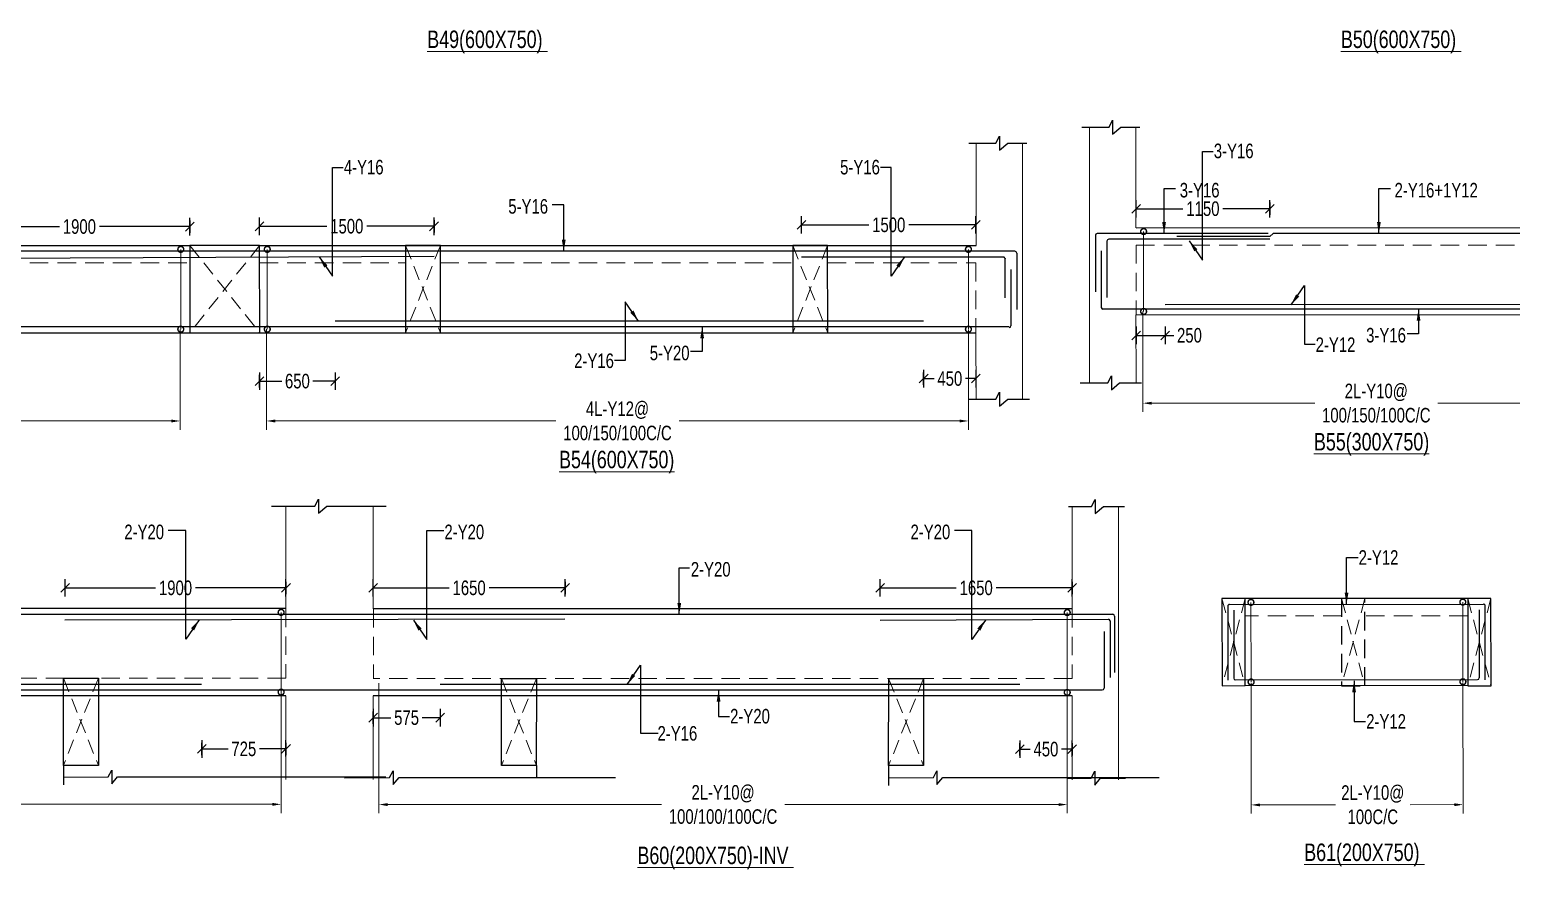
# Model space of a CAD drawing. Header units: millimetres. Extents: x 39642 to 122100, y 15829 to 56435.
# Drawn here: x 96839 to 109583, y 39015 to 46238 of the extents above; entities that cross this region are included whole.
import ezdxf

# ---------------------------------------------------------------- set-up
doc = ezdxf.new("R2010")
doc.units = ezdxf.units.MM
for name, pattern in [('CONTINOUS', [0]), ('CONTINU', [0]), ('HIDDEN', [9.525, 6.35, -3.175])]:
    doc.linetypes.add(name, pattern=pattern)
for name, color, linetype in [('-S-ARROW', 253, 'Continuous'), ('-S-DIM', 251, 'Continuous'), ('-S-MISC', 8, 'Continuous'), ('-STR-BEAM', 7, 'CONTINU'), ('-STR-REINF', 3, 'Continuous'), ('-STR-TEXT', 6, 'Continuous'), ('S- Structural', 5, 'Continuous')]:
    doc.layers.add(name, color=color, linetype=linetype)
for name, color, linetype, lineweight in [('-S-STIRUP', 11, 'Continuous', 9), ('-STR-COLUMN', 5, 'HIDDEN', 13), ('-STR-RF-DIM', 252, 'CONTINOUS', 20), ('S-BEAM-IDEN', 2, 'Continuous', 9), ('SEC TEXT', 9, 'Continuous', 18), ('SLAB LINE', 254, 'HIDDEN', 20)]:
    doc.layers.add(name, color=color, linetype=linetype, lineweight=lineweight)
doc.styles.add('BEAM-LS', font='romans.shx', dxfattribs={"width": 0.8})
doc.styles.add('EL', font='swisscl.ttf')
doc.styles.add('SOBHA', font='swisscl.ttf')
doc.styles.add('sobha.sed', font='swisscl.ttf')
doc.dimstyles.new('S-50', dxfattribs={"dimscale": 50, "dimtxt": 2.5, "dimasz": 1.25, "dimexe": 1, "dimexo": 1, "dimgap": 0.5, "dimtad": 1, "dimdec": 0, "dimrnd": 0.0005, "dimzin": 0, "dimdsep": 46, "dimtxsty": 'EL', "dimblk": 'ARCHTICK', "dimcen": 0.09, "dimdle": 1.5, "dimclrd": 251, "dimclre": 251, "dimclrt": 6, "dimadec": 0, "dimazin": 0, "dimtfac": 1, "dimtdec": 0, "dimtofl": 0, "dimtmove": 0, "dimatfit": 3, "dimfxl": 2, "dimtolj": 1, "dimtzin": 0, "dimlwd": -1, "dimlwe": -1, "dimarcsym": 0})
doc.dimstyles.new('S-DIM50', dxfattribs={"dimscale": 50, "dimtxt": 2.5, "dimasz": 1.5, "dimexe": 1.5, "dimexo": 1, "dimgap": 0.5, "dimtad": 0, "dimdec": 0, "dimzin": 0, "dimdsep": 46, "dimtxsty": 'SOBHA', "dimcen": 0.09, "dimclrd": 256, "dimclre": 256, "dimclrt": 6, "dimadec": 5, "dimazin": 0, "dimtfac": 1, "dimtdec": 0, "dimtofl": 0, "dimtmove": 0, "dimatfit": 3, "dimfxl": 0.18, "dimtolj": 1, "dimtzin": 0, "dimlwd": -1, "dimlwe": -1, "dimarcsym": 0})
doc.dimstyles.new('STIRUP', dxfattribs={"dimscale": 50, "dimtxt": 2.5, "dimasz": 2.2, "dimexe": 0, "dimexo": 0, "dimgap": 0.5, "dimtad": 0, "dimdec": 0, "dimzin": 0, "dimdsep": 46, "dimtxsty": 'BEAM-LS', "dimblk": 'DOTSMALL', "dimcen": 0.09, "dimclrd": 256, "dimclre": 256, "dimclrt": 256, "dimadec": 5, "dimazin": 0, "dimtfac": 1, "dimtdec": 0, "dimtofl": 0, "dimtmove": 0, "dimatfit": 3, "dimldrblk": 'DOTSMALL', "dimfxl": 0, "dimfxlon": 1, "dimtolj": 1, "dimtzin": 0, "dimlwd": -1, "dimlwe": -1, "dimarcsym": 0})

# ---------------------------------------------------------------- blocks, each defined once
blk = doc.blocks.new('_DotSmall')
at = {"color": 0, "linetype": 'ByBlock', "const_width": 0.5}
blk.add_lwpolyline([(-0.0625, 0, 1), (0.0625, 0, 1)], format="xyb", close=True, dxfattribs=at)
blk = doc.blocks.new('*D267')
at = {"layer": '-S-STIRUP', "ltscale": 100, "transparency": 16777216}
blk.add_line((98139, 43661), (98139, 44348), dxfattribs=at)
at = {"layer": '-S-STIRUP', "linetype": 'CONTINU', "ltscale": 100, "transparency": 16777216, "xscale": 100, "yscale": 100, "zscale": 100}
for p, rotation in [((98139, 44348), 90), ((98139, 43661), 270)]:
    blk.add_blockref('_DotSmall', p, dxfattribs=dict(at, rotation=rotation))
blk = doc.blocks.new('*D268')
at = {"layer": '-STR-RF-DIM', "transparency": 16777216}
for p, q in [((91445, 43661), (91445, 42797)), ((98133, 43660), (98133, 42797)), ((91520, 42872), (94260, 42872)), ((98058, 42872), (95319, 42872))]:
    blk.add_line(p, q, dxfattribs=at)
for points in [[(91520, 42884), (91520, 42859), (91445, 42872)], [(98058, 42884), (98058, 42859), (98133, 42872)]]:
    blk.add_solid(points, dxfattribs=at)
at = {"layer": '-STR-RF-DIM', "color": 6, "transparency": 16777216, "insert": (94789, 42872), "char_height": 125, "attachment_point": 5, "style": 'SOBHA'}
blk.add_mtext('\\A1;4L-Y10@\\P100/200/100C/C', dxfattribs=at)
blk = doc.blocks.new('_ArchTick')
at = {"color": 0, "linetype": 'ByBlock', "const_width": 0.15}
blk.add_lwpolyline([(-0.5, -0.5), (0.5, 0.5)], dxfattribs=at)
blk = doc.blocks.new('*D269')
at = {"layer": '-STR-RF-DIM', "transparency": 16777216}
for p, q in [((98876, 43661), (98876, 42797)), ((104913, 43655), (104913, 42797)), ((98951, 42872), (101365, 42872)), ((104838, 42872), (102424, 42872))]:
    blk.add_line(p, q, dxfattribs=at)
for points in [[(98951, 42884), (98951, 42859), (98876, 42872)], [(104838, 42884), (104838, 42859), (104913, 42872)]]:
    blk.add_solid(points, dxfattribs=at)
at = {"layer": '-STR-RF-DIM', "color": 6, "transparency": 16777216, "insert": (101895, 42872), "char_height": 125, "attachment_point": 5, "style": 'SOBHA'}
blk.add_mtext('\\A1;4L-Y12@\\P100/150/100C/C', dxfattribs=at)
blk = doc.blocks.new('_Oblique')
at = {"color": 0, "linetype": 'ByBlock', "lineweight": -2}
for p, q in [((-0.5, -0.5), (0.5, 0.5)), ((0, 0.71), (0, -0.71))]:
    blk.add_line(p, q, dxfattribs=at)
blk = doc.blocks.new('*D270')
at = {"layer": '-S-DIM', "transparency": 16777216}
for p, q in [((98817, 43289), (98817, 43139)), ((98817, 43214), (99008, 43214)), ((99467, 43214), (99276, 43214)), ((99467, 43289), (99467, 43139))]:
    blk.add_line(p, q, dxfattribs=at)
at = {"layer": '-S-DIM', "transparency": 16777216, "xscale": 75, "yscale": 75, "zscale": 75, "rotation": 180}
blk.add_blockref('_Oblique', (98817, 43214), dxfattribs=at)
at = {"layer": '-S-DIM', "transparency": 16777216, "xscale": 75, "yscale": 75, "zscale": 75}
blk.add_blockref('_Oblique', (99467, 43214), dxfattribs=at)
at = {"layer": '-S-DIM', "color": 6, "transparency": 16777216, "insert": (99142, 43214), "char_height": 125, "attachment_point": 5, "style": 'SOBHA'}
blk.add_mtext('\\A1;650', dxfattribs=at)
blk = doc.blocks.new('*D271')
at = {"layer": '-S-DIM', "transparency": 16777216}
for p, q in [((104528, 43311), (104528, 43161)), ((104528, 43236), (104618, 43236)), ((104978, 43236), (104888, 43236)), ((104978, 43311), (104978, 43161))]:
    blk.add_line(p, q, dxfattribs=at)
at = {"layer": '-S-DIM', "transparency": 16777216, "xscale": 75, "yscale": 75, "zscale": 75, "rotation": 180}
blk.add_blockref('_Oblique', (104528, 43236), dxfattribs=at)
at = {"layer": '-S-DIM', "transparency": 16777216, "xscale": 75, "yscale": 75, "zscale": 75}
blk.add_blockref('_Oblique', (104978, 43236), dxfattribs=at)
at = {"layer": '-S-DIM', "color": 6, "transparency": 16777216, "insert": (104753, 43236), "char_height": 125, "attachment_point": 5, "style": 'SOBHA'}
blk.add_mtext('\\A1;450', dxfattribs=at)
blk = doc.blocks.new('*D272')
at = {"layer": '-S-STIRUP', "ltscale": 100, "transparency": 16777216}
blk.add_line((98883, 43661), (98883, 44348), dxfattribs=at)
at = {"layer": '-S-STIRUP', "linetype": 'CONTINU', "ltscale": 100, "transparency": 16777216, "xscale": 100, "yscale": 100, "zscale": 100}
for p, rotation in [((98883, 44348), 90), ((98883, 43661), 270)]:
    blk.add_blockref('_DotSmall', p, dxfattribs=dict(at, rotation=rotation))
blk = doc.blocks.new('*D273')
at = {"layer": '-S-STIRUP', "ltscale": 100, "transparency": 16777216}
blk.add_line((104913, 43661), (104913, 44348), dxfattribs=at)
at = {"layer": '-S-STIRUP', "linetype": 'CONTINU', "ltscale": 100, "transparency": 16777216, "xscale": 100, "yscale": 100, "zscale": 100}
for p, rotation in [((104913, 44348), 90), ((104913, 43661), 270)]:
    blk.add_blockref('_DotSmall', p, dxfattribs=dict(at, rotation=rotation))
blk = doc.blocks.new('*D274')
at = {"layer": '-S-DIM', "transparency": 16777216}
for p, q in [((103478, 44483), (103478, 44633)), ((104978, 44483), (104978, 44633)), ((103478, 44558), (104056, 44558)), ((104978, 44558), (104400, 44558))]:
    blk.add_line(p, q, dxfattribs=at)
at = {"layer": '-S-DIM', "transparency": 16777216, "xscale": 75, "yscale": 75, "zscale": 75, "rotation": 180}
blk.add_blockref('_Oblique', (103478, 44558), dxfattribs=at)
at = {"layer": '-S-DIM', "transparency": 16777216, "xscale": 75, "yscale": 75, "zscale": 75}
blk.add_blockref('_Oblique', (104978, 44558), dxfattribs=at)
at = {"layer": '-S-DIM', "color": 6, "transparency": 16777216, "insert": (104228, 44558), "char_height": 125, "attachment_point": 5, "style": 'SOBHA'}
blk.add_mtext('\\A1;1500', dxfattribs=at)
blk = doc.blocks.new('*D277')
at = {"layer": '-S-DIM', "transparency": 16777216}
for p, q in [((96317, 44468), (96317, 44618)), ((98217, 44468), (98217, 44618)), ((96317, 44543), (97095, 44543)), ((98217, 44543), (97439, 44543))]:
    blk.add_line(p, q, dxfattribs=at)
at = {"layer": '-S-DIM', "transparency": 16777216, "xscale": 75, "yscale": 75, "zscale": 75, "rotation": 180}
blk.add_blockref('_Oblique', (96317, 44543), dxfattribs=at)
at = {"layer": '-S-DIM', "transparency": 16777216, "xscale": 75, "yscale": 75, "zscale": 75}
blk.add_blockref('_Oblique', (98217, 44543), dxfattribs=at)
at = {"layer": '-S-DIM', "color": 6, "transparency": 16777216, "insert": (97267, 44543), "char_height": 125, "attachment_point": 5, "style": 'SOBHA'}
blk.add_mtext('\\A1;1900', dxfattribs=at)
blk = doc.blocks.new('*D278')
at = {"layer": '-S-DIM', "transparency": 16777216}
for p, q in [((98817, 44471), (98817, 44621)), ((100317, 44471), (100317, 44621)), ((98817, 44546), (99395, 44546)), ((100317, 44546), (99739, 44546))]:
    blk.add_line(p, q, dxfattribs=at)
at = {"layer": '-S-DIM', "transparency": 16777216, "xscale": 75, "yscale": 75, "zscale": 75, "rotation": 180}
blk.add_blockref('_Oblique', (98817, 44546), dxfattribs=at)
at = {"layer": '-S-DIM', "transparency": 16777216, "xscale": 75, "yscale": 75, "zscale": 75}
blk.add_blockref('_Oblique', (100317, 44546), dxfattribs=at)
at = {"layer": '-S-DIM', "color": 6, "transparency": 16777216, "insert": (99567, 44546), "char_height": 125, "attachment_point": 5, "style": 'SOBHA'}
blk.add_mtext('\\A1;1500', dxfattribs=at)
blk = doc.blocks.new('*D279')
at = {"layer": '-S-STIRUP', "ltscale": 100, "transparency": 16777216}
blk.add_line((106420, 43814), (106420, 44501), dxfattribs=at)
at = {"layer": '-S-STIRUP', "linetype": 'CONTINU', "ltscale": 100, "transparency": 16777216, "xscale": 100, "yscale": 100, "zscale": 100}
for p, rotation in [((106420, 44501), 90), ((106420, 43814), 270)]:
    blk.add_blockref('_DotSmall', p, dxfattribs=dict(at, rotation=rotation))
blk = doc.blocks.new('*D281')
at = {"layer": '-STR-RF-DIM', "transparency": 16777216}
for p, q in [((106414, 43814), (106414, 42950)), ((110428, 43814), (110428, 42950)), ((106489, 43025), (107892, 43025)), ((110353, 43025), (108951, 43025))]:
    blk.add_line(p, q, dxfattribs=at)
for points in [[(106489, 43037), (106489, 43012), (106414, 43025)], [(110353, 43037), (110353, 43012), (110428, 43025)]]:
    blk.add_solid(points, dxfattribs=at)
at = {"layer": '-STR-RF-DIM', "color": 6, "transparency": 16777216, "insert": (108421, 43025), "char_height": 125, "attachment_point": 5, "style": 'SOBHA'}
blk.add_mtext('\\A1;2L-Y10@\\P100/150/100C/C', dxfattribs=at)
blk = doc.blocks.new('*D301')
at = {"layer": '-S-DIM', "transparency": 16777216}
for p, q in [((106355, 44622), (106355, 44772)), ((107505, 44622), (107505, 44772)), ((106355, 44697), (106758, 44697)), ((107505, 44697), (107102, 44697))]:
    blk.add_line(p, q, dxfattribs=at)
at = {"layer": '-S-DIM', "transparency": 16777216, "xscale": 75, "yscale": 75, "zscale": 75, "rotation": 180}
blk.add_blockref('_Oblique', (106355, 44697), dxfattribs=at)
at = {"layer": '-S-DIM', "transparency": 16777216, "xscale": 75, "yscale": 75, "zscale": 75}
blk.add_blockref('_Oblique', (107505, 44697), dxfattribs=at)
at = {"layer": '-S-DIM', "color": 6, "transparency": 16777216, "insert": (106930, 44697), "char_height": 125, "attachment_point": 5, "style": 'SOBHA'}
blk.add_mtext('\\A1;1150', dxfattribs=at)
blk = doc.blocks.new('*D302')
at = {"layer": '-S-DIM', "transparency": 16777216}
for p, q in [((106355, 43683), (106355, 43533)), ((106355, 43608), (106605, 43608)), ((106605, 43683), (106605, 43533)), ((106605, 43608), (106680, 43608))]:
    blk.add_line(p, q, dxfattribs=at)
at = {"layer": '-S-DIM', "transparency": 16777216, "xscale": 75, "yscale": 75, "zscale": 75, "rotation": 180}
blk.add_blockref('_Oblique', (106355, 43608), dxfattribs=at)
at = {"layer": '-S-DIM', "transparency": 16777216, "xscale": 75, "yscale": 75, "zscale": 75}
blk.add_blockref('_Oblique', (106605, 43608), dxfattribs=at)
at = {"layer": '-S-DIM', "color": 6, "transparency": 16777216, "insert": (106814, 43608), "char_height": 125, "attachment_point": 5, "style": 'SOBHA'}
blk.add_mtext('\\A1;250', dxfattribs=at)
blk = doc.blocks.new('*D309')
at = {"layer": '-S-STIRUP', "ltscale": 100, "transparency": 16777216}
blk.add_line((99002, 40540), (99002, 41226), dxfattribs=at)
at = {"layer": '-S-STIRUP', "linetype": 'CONTINU', "ltscale": 100, "transparency": 16777216, "xscale": 100, "yscale": 100, "zscale": 100}
for p, rotation in [((99002, 41226), 90), ((99002, 40540), 270)]:
    blk.add_blockref('_DotSmall', p, dxfattribs=dict(at, rotation=rotation))
blk = doc.blocks.new('*D311')
at = {"layer": '-STR-RF-DIM', "transparency": 16777216}
for p, q in [((92411, 40621), (92411, 39500)), ((99002, 40575), (99002, 39500)), ((92486, 39575), (95177, 39575)), ((98927, 39575), (96236, 39575))]:
    blk.add_line(p, q, dxfattribs=at)
for points in [[(92486, 39587), (92486, 39562), (92411, 39575)], [(98927, 39587), (98927, 39562), (99002, 39575)]]:
    blk.add_solid(points, dxfattribs=at)
at = {"layer": '-STR-RF-DIM', "color": 6, "transparency": 16777216, "insert": (95706, 39575), "char_height": 125, "attachment_point": 5, "style": 'SOBHA'}
blk.add_mtext('\\A1;2L-Y10@\\P100/100/100C/C', dxfattribs=at)
blk = doc.blocks.new('*D313')
at = {"layer": '-S-DIM', "transparency": 16777216}
for p, q in [((97144, 41361), (97144, 41511)), ((97144, 41436), (97922, 41436)), ((99044, 41436), (98265, 41436)), ((99044, 41361), (99044, 41511))]:
    blk.add_line(p, q, dxfattribs=at)
at = {"layer": '-S-DIM', "transparency": 16777216, "xscale": 75, "yscale": 75, "zscale": 75, "rotation": 180}
blk.add_blockref('_Oblique', (97144, 41436), dxfattribs=at)
at = {"layer": '-S-DIM', "transparency": 16777216, "xscale": 75, "yscale": 75, "zscale": 75}
blk.add_blockref('_Oblique', (99044, 41436), dxfattribs=at)
at = {"layer": '-S-DIM', "color": 6, "transparency": 16777216, "insert": (98094, 41436), "char_height": 125, "attachment_point": 5, "style": 'SOBHA'}
blk.add_mtext('\\A1;1900', dxfattribs=at)
blk = doc.blocks.new('*D314')
at = {"layer": '-S-DIM', "transparency": 16777216}
for p, q in [((98319, 40126), (98319, 39976)), ((98319, 40051), (98547, 40051)), ((99044, 40051), (98815, 40051)), ((99044, 39986), (99044, 40126))]:
    blk.add_line(p, q, dxfattribs=at)
at = {"layer": '-S-DIM', "transparency": 16777216, "xscale": 75, "yscale": 75, "zscale": 75, "rotation": 180}
blk.add_blockref('_Oblique', (98319, 40051), dxfattribs=at)
at = {"layer": '-S-DIM', "transparency": 16777216, "xscale": 75, "yscale": 75, "zscale": 75}
blk.add_blockref('_Oblique', (99044, 40051), dxfattribs=at)
at = {"layer": '-S-DIM', "color": 6, "transparency": 16777216, "insert": (98681, 40051), "char_height": 125, "attachment_point": 5, "style": 'SOBHA'}
blk.add_mtext('\\A1;725', dxfattribs=at)
blk = doc.blocks.new('*D285')
at = {"layer": '-S-STIRUP', "ltscale": 100, "transparency": 16777216}
blk.add_line((105763, 40537), (105763, 41224), dxfattribs=at)
at = {"layer": '-S-STIRUP', "linetype": 'CONTINU', "ltscale": 100, "transparency": 16777216, "xscale": 100, "yscale": 100, "zscale": 100}
for p, rotation in [((105763, 41224), 90), ((105763, 40537), 270)]:
    blk.add_blockref('_DotSmall', p, dxfattribs=dict(at, rotation=rotation))
blk = doc.blocks.new('*D286')
at = {"layer": '-STR-RF-DIM', "transparency": 16777216}
for p, q in [((99843, 40618), (99843, 39498)), ((105763, 40573), (105763, 39498)), ((99918, 39573), (102274, 39573)), ((105688, 39573), (103333, 39573))]:
    blk.add_line(p, q, dxfattribs=at)
for points in [[(99918, 39585), (99918, 39560), (99843, 39573)], [(105688, 39585), (105688, 39560), (105763, 39573)]]:
    blk.add_solid(points, dxfattribs=at)
at = {"layer": '-STR-RF-DIM', "color": 6, "transparency": 16777216, "insert": (102803, 39573), "char_height": 125, "attachment_point": 5, "style": 'SOBHA'}
blk.add_mtext('\\A1;2L-Y10@\\P100/100/100C/C', dxfattribs=at)
blk = doc.blocks.new('*D287')
at = {"layer": '-S-DIM', "transparency": 16777216}
for p, q in [((99794, 41361), (99794, 41511)), ((99794, 41436), (100447, 41436)), ((101444, 41436), (100790, 41436)), ((101444, 41361), (101444, 41511))]:
    blk.add_line(p, q, dxfattribs=at)
at = {"layer": '-S-DIM', "transparency": 16777216, "xscale": 75, "yscale": 75, "zscale": 75, "rotation": 180}
blk.add_blockref('_Oblique', (99794, 41436), dxfattribs=at)
at = {"layer": '-S-DIM', "transparency": 16777216, "xscale": 75, "yscale": 75, "zscale": 75}
blk.add_blockref('_Oblique', (101444, 41436), dxfattribs=at)
at = {"layer": '-S-DIM', "color": 6, "transparency": 16777216, "insert": (100619, 41436), "char_height": 125, "attachment_point": 5, "style": 'SOBHA'}
blk.add_mtext('\\A1;1650', dxfattribs=at)
blk = doc.blocks.new('*D288')
at = {"layer": '-S-DIM', "transparency": 16777216}
for p, q in [((104155, 41361), (104155, 41511)), ((104155, 41436), (104808, 41436)), ((105805, 41436), (105152, 41436)), ((105805, 41361), (105805, 41511))]:
    blk.add_line(p, q, dxfattribs=at)
at = {"layer": '-S-DIM', "transparency": 16777216, "xscale": 75, "yscale": 75, "zscale": 75, "rotation": 180}
blk.add_blockref('_Oblique', (104155, 41436), dxfattribs=at)
at = {"layer": '-S-DIM', "transparency": 16777216, "xscale": 75, "yscale": 75, "zscale": 75}
blk.add_blockref('_Oblique', (105805, 41436), dxfattribs=at)
at = {"layer": '-S-DIM', "color": 6, "transparency": 16777216, "insert": (104980, 41436), "char_height": 125, "attachment_point": 5, "style": 'SOBHA'}
blk.add_mtext('\\A1;1650', dxfattribs=at)
blk = doc.blocks.new('*D289')
at = {"layer": '-S-DIM', "transparency": 16777216}
for p, q in [((105355, 40124), (105355, 39974)), ((105355, 40049), (105445, 40049)), ((105805, 40049), (105715, 40049)), ((105805, 39984), (105805, 40124))]:
    blk.add_line(p, q, dxfattribs=at)
at = {"layer": '-S-DIM', "transparency": 16777216, "xscale": 75, "yscale": 75, "zscale": 75, "rotation": 180}
blk.add_blockref('_Oblique', (105355, 40049), dxfattribs=at)
at = {"layer": '-S-DIM', "transparency": 16777216, "xscale": 75, "yscale": 75, "zscale": 75}
blk.add_blockref('_Oblique', (105805, 40049), dxfattribs=at)
at = {"layer": '-S-DIM', "color": 6, "transparency": 16777216, "insert": (105580, 40049), "char_height": 125, "attachment_point": 5, "style": 'SOBHA'}
blk.add_mtext('\\A1;450', dxfattribs=at)
blk = doc.blocks.new('*D290')
at = {"layer": '-S-DIM', "transparency": 16777216}
for p, q in [((99794, 40395), (99794, 40245)), ((99794, 40320), (99947, 40320)), ((100369, 40320), (100215, 40320)), ((100369, 40395), (100369, 40245))]:
    blk.add_line(p, q, dxfattribs=at)
at = {"layer": '-S-DIM', "transparency": 16777216, "xscale": 75, "yscale": 75, "zscale": 75, "rotation": 180}
blk.add_blockref('_Oblique', (99794, 40320), dxfattribs=at)
at = {"layer": '-S-DIM', "transparency": 16777216, "xscale": 75, "yscale": 75, "zscale": 75}
blk.add_blockref('_Oblique', (100369, 40320), dxfattribs=at)
at = {"layer": '-S-DIM', "color": 6, "transparency": 16777216, "insert": (100081, 40320), "char_height": 125, "attachment_point": 5, "style": 'SOBHA'}
blk.add_mtext('\\A1;575', dxfattribs=at)
blk = doc.blocks.new('*D291')
at = {"layer": '-S-STIRUP', "ltscale": 100, "transparency": 16777216}
blk.add_line((109166, 40629), (109165, 41314), dxfattribs=at)
at = {"layer": '-S-STIRUP', "linetype": 'CONTINU', "ltscale": 100, "transparency": 16777216, "xscale": 100, "yscale": 100, "zscale": 100}
for p, rotation in [((109165, 41314), 90.05760988059193), ((109166, 40629), 270.0576098805919)]:
    blk.add_blockref('_DotSmall', p, dxfattribs=dict(at, rotation=rotation))
blk = doc.blocks.new('*D292')
at = {"layer": '-STR-RF-DIM', "transparency": 16777216}
for p, q in [((107344, 40620), (107345, 39495)), ((109166, 40622), (109167, 39497)), ((107420, 39570), (108070, 39571)), ((109092, 39572), (108711, 39571))]:
    blk.add_line(p, q, dxfattribs=at)
for points in [[(107420, 39582), (107420, 39557), (107345, 39570)], [(109092, 39584), (109092, 39559), (109167, 39572)]]:
    blk.add_solid(points, dxfattribs=at)
at = {"layer": '-STR-RF-DIM', "color": 6, "transparency": 16777216, "insert": (108391, 39571), "char_height": 125, "attachment_point": 5, "rotation": 0.0576, "style": 'SOBHA'}
blk.add_mtext('\\A1;2L-Y10@\\P100C/C', dxfattribs=at)
blk = doc.blocks.new('*D293')
at = {"layer": '-S-STIRUP', "ltscale": 100, "transparency": 16777216}
blk.add_line((107344, 40627), (107343, 41312), dxfattribs=at)
at = {"layer": '-S-STIRUP', "linetype": 'CONTINU', "ltscale": 100, "transparency": 16777216, "xscale": 100, "yscale": 100, "zscale": 100}
for p, rotation in [((107343, 41312), 90.05760988059193), ((107344, 40627), 270.0576098805919)]:
    blk.add_blockref('_DotSmall', p, dxfattribs=dict(at, rotation=rotation))

msp = doc.modelspace()

# ---------------------------------------------------------------- linework, layer by layer
at = {"layer": '-S-MISC', "linetype": 'ByBlock', "ltscale": 1000, "elevation": 0}
for points in [[(105889.8, 45399.7), (106122.8, 45399.7), (106153.6, 45459.3), (106153.6, 45339.2), (106224, 45399.7), (106388.4, 45399.7)], [(104916.8, 45260.3), (105149.8, 45260.3), (105180.7, 45319.9), (105180.7, 45199.8), (105251, 45260.3), (105415.4, 45260.3)], [(105875, 43199.7), (106112.1, 43199.7), (106143, 43259.3), (106143, 43139.2), (106213.3, 43199.7), (106400.2, 43199.7)], [(104912.7, 43060.3), (105149.8, 43060.3), (105180.7, 43119.9), (105180.7, 42999.8), (105251, 43060.3), (105437.9, 43060.3)], [(98920.6, 42138.4), (99293.4, 42138.4), (99324.3, 42198.1), (99324.3, 42077.9), (99394.7, 42138.4), (99905.8, 42138.4)], [(105772.7, 42136.3), (105973, 42136.3), (106003.9, 42195.9), (106003.9, 42075.8), (106074.3, 42136.3), (106256.4, 42136.3)], [(97126.6, 39808.4), (97514.8, 39810.3), (97545.6, 39870), (97545.6, 39749.8), (97595.5, 39810.3), (99902.1, 39810.3)], [(99547, 39802.7), (99935.1, 39804.6), (99966, 39864.2), (99966, 39744.1), (100015.9, 39804.6), (101876.6, 39804.6)], [(104223.5, 39802.7), (104611.6, 39804.6), (104642.5, 39864.2), (104642.5, 39744.1), (104692.4, 39804.6), (106553.1, 39804.6)], [(105763.3, 39798.8), (105969, 39799.4), (105999.8, 39859.1), (105999.8, 39738.9), (106049.7, 39799.4), (106265, 39799.4)]]:
    msp.add_lwpolyline(points, dxfattribs=at)
at = {"layer": '-STR-BEAM'}
for p, q in [((106354.7, 44534.2, 0), (110511.7, 44537.5, 0)), ((91386.1, 44381, 0), (98217, 44381, 0)), ((98817, 44381.2, 0), (104978.3, 44381.2, 0)), ((106354.7, 43784.2, 0), (110512.3, 43787.5, 0)), ((91386.1, 43631, 0), (98217, 43631, 0)), ((98817, 43631.2, 0), (104978.3, 43631.2, 0)), ((109207.1, 41344.6, 0), (107293.7, 41345.4, 0)), ((99043.5, 41259.3, 0), (92361.3, 41259.3, 0)), ((105805.1, 41257.2, 0), (99793.5, 41257.2, 0)), ((109207.7, 40594.6, 0), (107294.3, 40595.4, 0)), ((99043.5, 40509.3, 0), (92361.3, 40509.3, 0)), ((105805.1, 40507.2, 0), (99793.5, 40507.2, 0))]:
    msp.add_line(p, q, dxfattribs=at)
at = {"layer": '-STR-BEAM', "elevation": 0}
for points in [[(98817, 44381.2), (98217, 44381), (98217.6, 43631), (98817.6, 43631.2), (98817, 44381.2)], [(100372, 44381.2), (100072, 44381), (100072.6, 43631), (100372.6, 43631.2), (100372, 44381.2)], [(103702, 44381.2), (103402, 44381), (103402.6, 43631), (103702.6, 43631.2), (103702, 44381.2)], [(107293.7, 41345.4), (107093.7, 41344.8), (107094.3, 40594.8), (107294.3, 40595.4), (107293.7, 41345.4)], [(109407.1, 41344.8), (109207.1, 41344.6), (109207.7, 40594.5), (109407.7, 40594.7), (109407.1, 41344.8)], [(97130.4, 40660.2), (97430.7, 40660), (97430.1, 39909.9), (97129.8, 39910.1), (97130.4, 40660.2)], [(100897.3, 40658.1), (101197.5, 40657.9), (101196.9, 39907.8), (100896.7, 39908), (100897.3, 40658.1)], [(104227.3, 40658.1), (104527.5, 40657.9), (104526.9, 39907.8), (104226.7, 39908), (104227.3, 40658.1)]]:
    msp.add_lwpolyline(points, dxfattribs=at)
at = {"layer": '-STR-BEAM', "linetype": 'HIDDEN', "ltscale": 25, "elevation": 0}
msp.add_lwpolyline([(108322.3, 41345), (108122.3, 41345), (108122.3, 40595), (108322.3, 40595), (108322.3, 41345)], dxfattribs=at)
at = {"layer": '-STR-COLUMN', "linetype": 'Continuous', "ltscale": 10}
for p, q in [((105954.8, 45400.1, 0), (105954.8, 43200.1, 0)), ((106353.3, 45400.1, 0), (106353.7, 44534.2, 0)), ((104978.3, 44381.2, 0), (104978.3, 45261.2, 0)), ((105378.6, 45260.3, 0), (105378.6, 43060.3, 0)), ((106354.3, 43784.2, 0), (106354.8, 43200.1, 0)), ((104978.2, 43631.2, 0), (104978.3, 43060.3, 0)), ((99043.5, 41256.6, 0), (99043.5, 42138.4, 0)), ((99793.5, 41257.2, 0), (99793.5, 42138.4, 0)), ((105805.1, 41254.5, 0), (105805.1, 42136.3, 0)), ((106205.1, 39786.3, 0), (106205.1, 42136.3, 0)), ((99043.5, 40509.3, 0), (99043.5, 39788.4, 0)), ((99793.5, 39788.4, 0), (99793.5, 40507.2, 0)), ((105805.1, 40507.2, 0), (105805.1, 39786.3, 0))]:
    msp.add_line(p, q, dxfattribs=at)
at = {"layer": '-STR-REINF', "ltscale": 10}
for p, q in [((107492, 44484.2, 0), (106019.6, 44484.2, 0)), ((116870.9, 44484.2, 0), (107534.5, 44484.2, 0)), ((106004.7, 44469.2, 0), (106004.7, 43983.5, 0)), ((106104.7, 44419.2, 0), (106104.7, 43933.5, 0)), ((107504.8, 44434.2, 0), (106119.7, 44434.2, 0)), ((105313.6, 44331.2, 0), (90859.8, 44331.3, 0)), ((100317.1, 44287.2, 0), (96317.2, 44268.2, 0)), ((105328.6, 44316.2, 0), (105328.6, 43830.5, 0)), ((106055.2, 44334.8, 0), (106055.2, 43849.2, 0)), ((105278.6, 44175.9, 0), (105278.6, 43690.2, 0)), ((110112.2, 43873.1, 0), (106604.7, 43869.8, 0)), ((104527.9, 43730.4, 0), (99467, 43730.4, 0)), ((113470.9, 43831.5, 0), (106070.2, 43834.2, 0)), ((105263.6, 43680.8, 0), (90635.8, 43680.8, 0)), ((107159.4, 41294.8, 0), (109342.2, 41297.5, 0)), ((91677, 41209.3, 0), (106154.4, 41209.3, 0)), ((97143.1, 41162.3, 0), (101443.5, 41169.1, 0)), ((104154.7, 41160.1, 0), (106116.7, 41166.7, 0)), ((106170, 41194.3, 0), (106170, 40708.6, 0)), ((107144.4, 41279.8, 0), (107144.9, 40644.1, 0)), ((107194.5, 41245.5, 0), (107194.9, 40659.9, 0)), ((109306.7, 41248.1, 0), (109307.1, 40662.4, 0)), ((106079.5, 41060, 0), (106079.5, 40574.3, 0)), ((106131.6, 41151.7, 0), (106131.6, 40666.1, 0)), ((91727, 40559.3, 0), (106064.5, 40559.3, 0)), ((92686.3, 40609.2, 0), (98318.5, 40609.2, 0)), ((100368.5, 40607.1, 0), (105355.1, 40607.1, 0)), ((107209.9, 40644.9, 0), (109292.1, 40647.4, 0))]:
    msp.add_line(p, q, dxfattribs=at)
at = {"layer": '-STR-REINF', "ltscale": 10, "elevation": 0}
for points in [[(107534.5, 44484.2), (107504.8, 44457)], [(107504.8, 44457), (106704.8, 44457)]]:
    msp.add_lwpolyline(points, dxfattribs=at)
msp.add_lwpolyline([(109357.6, 40646.8), (109357.1, 41282.5, 0.4142136), (109342.1, 41297.5)], format="xyb", dxfattribs=at)
at = {"layer": '-STR-REINF', "ltscale": 10}
for centre, start, end in [((106019.7, 44469.2, 0), 90, 180), ((106119.7, 44419.2, 0), 90, 180), ((105313.6, 44316.2, 0), 0, 90), ((106070.2, 43849.2, 0), 180, 270), ((105263.6, 43690.2, 0), 270, 0), ((107159.4, 41279.8, 0), 90.05761, 180.05761), ((106116.6, 41151.7, 0), 0, 90), ((106155, 41194.3, 0), 0, 90), ((107209.9, 40659.9, 0), 180.05761, 270.05761), ((109292.1, 40662.4, 0), 270.05761, 0.05761), ((106064.5, 40574.3, 0), 270, 0)]:
    msp.add_arc(centre, 15, start, end, dxfattribs=at)
msp.add_rational_spline([(105228.6, 43930.5, 0), (105228.6, 44098.3, 0), (105228.6, 44266.2, 0), (105228.6, 44281.2, 0), (105213.6, 44281.2, 0), (104909.8, 44281.2, 0), (103478.1, 44281.2, 0)], [1, 1, 1, 0.707106781187, 1, 1, 1], degree=2, knots=[0, 0, 0, 1, 1, 2.5707963, 2.5707963, 3.5707963, 3.5707963, 3.5707963], dxfattribs=at)
at = {"layer": 'S- Structural', "ltscale": 20}
for p, q in [((97129.8, 39910.3, 0), (97129.8, 39743.5, 0)), ((101197.2, 39908.1, 0), (101197.2, 39809.2, 0)), ((104226.6, 39904.6, 0), (104226.6, 39737.8, 0))]:
    msp.add_line(p, q, dxfattribs=at)
at = {"layer": 'S-BEAM-IDEN', "color": 9, "linetype": 'HIDDEN', "ltscale": 20}
for p, q in [((98217, 44381, 0), (98817.6, 43631.2, 0)), ((98817, 44381.2, 0), (98217.6, 43631, 0)), ((100072, 44381, 0), (100372.6, 43631.2, 0)), ((100372, 44380.9, 0), (100072.6, 43631, 0)), ((103402, 44381, 0), (103702.6, 43631.2, 0)), ((103702, 44380.9, 0), (103402.6, 43631, 0)), ((107093.7, 41344.8, 0), (107294.3, 40595.4, 0)), ((107293.7, 41345.4, 0), (107094.3, 40594.8, 0)), ((108122.3, 41345, 0), (108322.3, 40595, 0)), ((108322.3, 41345, 0), (108122.3, 40595, 0)), ((109207.1, 41344.6, 0), (109407.7, 40594.7, 0)), ((109407.1, 41344.8, 0), (109207.7, 40594.5, 0)), ((97430.7, 40660, 0), (97129.8, 39910.3, 0)), ((97130.1, 40660, 0), (97430.4, 39910.2, 0)), ((101197.5, 40657.9, 0), (100896.7, 39908.2, 0)), ((100897, 40657.9, 0), (101197.2, 39908.1, 0)), ((104527.5, 40657.9, 0), (104226.7, 39908.2, 0)), ((104227, 40657.9, 0), (104527.2, 39908.1, 0))]:
    msp.add_line(p, q, dxfattribs=at)
at = {"layer": 'SLAB LINE', "linetype": 'HIDDEN', "ltscale": 25}
for p, q in [((106354.7, 44384.2, 0), (110511.7, 44384.2, 0)), ((106354.7, 44384.2, 0), (106354.7, 43784.2, 0)), ((96603.1, 44231, 0), (98217, 44231, 0)), ((98217, 44231, 0), (98217, 43631, 0)), ((98817, 44231.2, 0), (100072.1, 44231.2, 0)), ((100372.2, 44230.9, 0), (103402.1, 44231.1, 0)), ((103702.2, 44231.1, 0), (104978.2, 44231.2, 0)), ((104978.2, 44231.2, 0), (104978.2, 43631.2, 0)), ((99043.5, 41256.6, 0), (99043.5, 40659.3, 0)), ((99797.3, 41254.5, 0), (99797.3, 40657.2, 0)), ((105805.1, 41254.5, 0), (105805.1, 40657.2, 0)), ((108122.3, 41195.5, 0), (107293.8, 41194.7, 0)), ((109207.3, 41196.6, 0), (108322.3, 41195.7, 0)), ((99043.5, 40659.3, 0), (92361.3, 40659.3, 0)), ((105805.1, 40657.2, 0), (99793.5, 40657.2, 0))]:
    msp.add_line(p, q, dxfattribs=at)

# ---------------------------------------------------------------- texts
at = {"layer": '-STR-TEXT', "color": 6, "char_height": 125, "width": 281.386, "style": 'SOBHA'}
for s, insert, attachment_point in [('\\A1;3-Y16', (107023.7, 45256.9, 0), 1), ('\\A1;4-Y16', (99541.3, 45117.5, 0), 1), ('\\A1;5-Y16', (104151.7, 45117.5, 0), 3), ('\\A1;2-Y12', (107899.2, 43464.9, 357173.2), 7), ('\\A1;3-Y16', (108675.7, 43545.4, 0), 9), ('\\A1;5-Y20', (102514.5, 43392.5, 0), 9), ('\\A1;2-Y16', (101864.1, 43325.5, 357173.2), 9), ('\\A1;2-Y20', (102863.7, 40268.5, 0), 7), ('\\A1;2-Y16', (102239.2, 40120.8, 178586.6), 7)]:
    msp.add_mtext(s, dxfattribs=dict(at, insert=insert, attachment_point=attachment_point))
at = {"layer": '-STR-TEXT', "color": 6, "char_height": 125, "style": 'SOBHA'}
for s, insert, attachment_point in [('\\A1;3-Y16', (106730.8, 44919.4, 0), 1), ('\\A1;2-Y16+1Y12', (108578.2, 44919.4, 0), 1), ('\\A1;5-Y16', (101297.7, 44780, 0), 3), ('\\A1;2-Y20', (97995.3, 41853.4, 0), 9), ('\\A1;2-Y20', (100406.5, 41853.4, 0), 7), ('\\A1;2-Y20', (104756.9, 41853.4, 0), 9), ('\\A1;2-Y20', (102525.7, 41658.4, 0), 1)]:
    msp.add_mtext(s, dxfattribs=dict(at, insert=insert, attachment_point=attachment_point))
at = {"layer": '-STR-TEXT', "color": 6, "insert": (108269, 41760.1, 0), "char_height": 125, "attachment_point": 1, "rotation": 0.05761, "style": 'SOBHA'}
msp.add_mtext('\\A1;2-Y12', dxfattribs=at)
at = {"layer": '-STR-TEXT', "color": 6, "insert": (108334.3, 40225.2, 0), "char_height": 125, "width": 281.386, "attachment_point": 7, "rotation": 0.05761, "style": 'SOBHA'}
msp.add_mtext('\\A1;2-Y12', dxfattribs=at)
at = {"layer": 'SEC TEXT', "color": 1, "linetype": 'ByBlock', "style": 'sobha.sed'}
for s, rotation, p in [('%%UB49(600X750) ', 359.98928, (100258.9, 46079.6, 0)), ('%%UB50(600X750) ', 359.98928, (108116.6, 46079.6, 0)), ('%%UB55(300X750)', 0.01072, (107884.7, 42618.4, 0)), ('%%UB54(600X750)', 0.01072, (101392.5, 42465.4, 0)), ('%%UB60(200X750)-INV ', 359.98928, (102066.7, 39060.8, 0)), ('%%UB61(200X750) ', 0.04689, (107801.4, 39087.1, 0))]:
    msp.add_text(s, height=150, rotation=rotation, dxfattribs=at).set_placement(p)

# ---------------------------------------------------------------- dimensions: what is measured, and where the dimension line sits
at = {"layer": '-S-DIM'}
for base, p1, p2, picture, middle in [((107504.8, 44697.4, 0), (106354.7, 44534.2, 0), (107504.8, 44434.2, 0), '*D301', (106929.8, 44697.4, 0)), ((96317.2, 44542.7), (98217, 44386.8, 0), (96317.2, 44268.2, 0), '*D277', (97267.1, 44542.7)), ((100317.1, 44546), (98817, 44381.2, 0), (100317.1, 44287.2, 0), '*D278', (99567.1, 44546)), ((106604.7, 43607.7, 0), (106354.7, 43784.2, 0), (106604.7, 43869.8, 0), '*D302', (106813.9, 43607.7, 0)), ((99467, 43213.5, 0), (98817, 43631.2, 0), (99467, 43730.4, 0), '*D270', (99142, 43213.5, 0)), ((101443.5, 41436.3, 0), (99793.5, 41257.2, 0), (101443.5, 41169.1, 0), '*D287', (100618.5, 41436.3, 0)), ((98318.5, 40050.8, 0), (99043.5, 39985.8, 0), (98318.5, 40609.2, 0), '*D314', (98681, 40050.8, 0)), ((100368.5, 40320.3, 0), (99793.5, 40507.2, 0), (100368.5, 40607.1, 0), '*D290', (100081, 40320.3, 0)), ((105355.1, 40048.7, 0), (105805.1, 39983.7, 0), (105355.1, 40607.1, 0), '*D289', (105580.1, 40048.7, 0))]:
    dim = msp.add_linear_dim(base=base, p1=p1, p2=p2, dimstyle='S-DIM50', override={"dimscale": 1, "dimtxt": 125, "dimasz": 75, "dimexe": 75, "dimexo": 0, "dimgap": 25, "dimblk1": 'Oblique', "dimblk2": 'Oblique', "dimsah": 1, "dimcen": 4.5, "dimfxl": 75, "dimfxlon": 1}, dxfattribs=at)
    dim.commit()
    dim.dimension.update_dxf_attribs({"geometry": picture, "text_midpoint": middle})
for base, p1, p2, picture, middle in [((103478.1, 44558, 0), (104978.3, 44381.2, 0), (103478.1, 44281.2, 0), '*D274', (104228.2, 44558, 0)), ((104527.9, 43236.2, 0), (104978.3, 43631.2, 0), (104527.9, 43730.4, 0), '*D271', (104753.1, 43236.2, 0)), ((97143.6, 41436.3, 0), (99043.5, 41259.3, 0), (97143.6, 41145.8, 0), '*D313', (98093.6, 41436.3, 0)), ((104155.2, 41436.3, 0), (105805.1, 41257.2, 0), (104155.2, 41143.7, 0), '*D288', (104980.1, 41436.3, 0))]:
    dim = msp.add_linear_dim(base=base, p1=p1, p2=p2, angle=180, dimstyle='S-DIM50', override={"dimscale": 1, "dimtxt": 125, "dimasz": 75, "dimexe": 75, "dimexo": 0, "dimgap": 25, "dimblk1": 'Oblique', "dimblk2": 'Oblique', "dimsah": 1, "dimcen": 4.5, "dimfxl": 75, "dimfxlon": 1}, dxfattribs=at)
    dim.commit()
    dim.dimension.update_dxf_attribs({"geometry": picture, "text_midpoint": middle})
at = {"layer": '-S-STIRUP', "linetype": 'CONTINU', "ltscale": 100}
for base, p1, p2, angle, picture, middle in [((106420.3, 44501.2, 357279.2), (106420.3, 43814.5, 357279.2), (106420.3, 44501.2, 357279.2), 90, '*D279', (106420.3, 44157.8, 357279.2)), ((98139.2, 44348, 178586.6), (98139.2, 43661.3, 178586.6), (98139.2, 44348, 178586.6), 90, '*D267', (98139.2, 44004.6, 178586.6)), ((98882.6, 44348, 357279.2), (98882.6, 43661.3, 357279.2), (98882.6, 44348, 357279.2), 90, '*D272', (98882.6, 44004.6, 357279.2)), ((104912.7, 44348, 357279.2), (104912.7, 43661.3, 357279.2), (104912.7, 44348, 357279.2), 90, '*D273', (104912.7, 44004.6, 357279.2)), ((107343.4, 41312.4, 178586.6), (107344.8, 40626.7, 178586.6), (107343.6, 41312.4, 178586.6), 90.05761, '*D293', (107343.8, 40969.6, 178586.6)), ((109165.2, 41314.3, 178586.6), (109166.6, 40628.6, 178586.6), (109165.4, 41314.3, 178586.6), 90.05761, '*D291', (109165.6, 40971.4, 178586.6)), ((99001.7, 41226.3, 178586.6), (99001.7, 40539.6, 178586.6), (99001.7, 41226.3, 178586.6), 90, '*D309', (99001.7, 40882.9, 178586.6)), ((105763.3, 41224.2, 178586.6), (105763.3, 40537.5, 178586.6), (105763.3, 41224.2, 178586.6), 90, '*D285', (105763.3, 40880.8, 178586.6))]:
    dim = msp.add_linear_dim(base=base, p1=p1, p2=p2, angle=angle, text=' ', dimstyle='STIRUP', override={"dimasz": 2}, dxfattribs=at)
    dim.commit()
    dim.dimension.update_dxf_attribs({"geometry": picture, "text_midpoint": middle})
at = {"layer": '-STR-RF-DIM'}
for base, p1, p2, text, picture, middle in [((106414.1, 43024.8, 178586.6), (110428.3, 43813.6, 178586.6), (106414.1, 43814.5, 357279.2), '2L-Y10@\\P100/150/100C/C', '*D281', (108421.2, 43024.8, 178586.6)), ((91445.5, 42871.6, 178586.6), (98133, 43660.4, 178586.6), (91445.5, 43661.3, 357279.2), '4L-Y10@\\P100/200/100C/C', '*D268', (94789.3, 42871.6, 178586.6)), ((98876.4, 42871.8, 178586.6), (104912.7, 43655, 357279.2), (98876.4, 43661.5, 357279.2), '4L-Y12@\\P100/150/100C/C', '*D269', (101894.5, 42871.8, 178586.6))]:
    dim = msp.add_linear_dim(base=base, p1=p1, p2=p2, angle=180, text=text, dimstyle='S-DIM50', override={"dimscale": 1, "dimtxt": 125, "dimasz": 75, "dimexe": 75, "dimexo": 0, "dimgap": 25, "dimsah": 1, "dimcen": 4.5, "dimfxl": 75}, dxfattribs=at)
    dim.commit()
    dim.dimension.update_dxf_attribs({"geometry": picture, "text_midpoint": middle})
for base, p1, p2, picture, middle in [((99001.7, 39574.8, 178586.6), (92411.2, 40620.6, 178586.6), (99001.7, 40575.3, 178586.6), '*D311', (95706.4, 39574.8, 178586.6)), ((105763.3, 39572.6, 178586.6), (99843.4, 40618.4, 178586.6), (105763.3, 40573.2, 178586.6), '*D286', (102803.3, 39572.6, 178586.6))]:
    dim = msp.add_linear_dim(base=base, p1=p1, p2=p2, text='2L-Y10@\\P100/100/100C/C', dimstyle='S-DIM50', override={"dimscale": 1, "dimtxt": 125, "dimasz": 75, "dimexe": 75, "dimexo": 0, "dimgap": 25, "dimsah": 1, "dimcen": 4.5, "dimfxl": 75}, dxfattribs=at)
    dim.commit()
    dim.dimension.update_dxf_attribs({"geometry": picture, "text_midpoint": middle})
dim = msp.add_linear_dim(base=(109167, 39571.7, 178586.6), p1=(107344.1, 40620.5, 178586.6), p2=(109165.9, 40622.3, 178586.6), angle=0.05761, text='2L-Y10@\\P100C/C', dimstyle='S-DIM50', override={"dimscale": 1, "dimtxt": 125, "dimasz": 75, "dimexe": 75, "dimexo": 0, "dimgap": 25, "dimsah": 1, "dimcen": 4.5, "dimfxl": 75}, dxfattribs=at)
dim.commit()
dim.dimension.update_dxf_attribs({"geometry": '*D292', "text_midpoint": (108390.7, 39570.9, 178586.6), "dimtype": 160})

# ---------------------------------------------------------------- leaders
at = {"layer": '-S-ARROW'}
for points in [[(106812.1, 44421.7, 357173.2), (106927.6, 44255.3, 357173.2), (106927.6, 45190.4, 357173.2), (107019, 45190.4, 357173.2)], [(99329.8, 44282.3, 357173.2), (99445.2, 44115.9, 357173.2), (99445.2, 45051, 357173.2), (99536.6, 45051, 357173.2)], [(104363.2, 44282.3, 357173.2), (104247.8, 44115.9, 357173.2), (104247.8, 45051, 357173.2), (104156.3, 45051, 357173.2)], [(106595.8, 44484.2, 0), (106595.8, 44870.4, 0), (106694.8, 44870.4, 0)], [(108443.1, 44484.2, 0), (108443.1, 44870.4, 0), (108542.2, 44870.4, 0)], [(101432.8, 44331.2, 0), (101432.8, 44731, 0), (101333.7, 44731, 0)], [(107687.7, 43869.3, 357173.2), (107803.2, 44035.7, 357173.2), (107803.2, 43531.4, 357173.2), (107894.6, 43531.4, 357173.2)], [(102075.7, 43729.9, 357173.2), (101960.2, 43896.3, 357173.2), (101960.2, 43392, 357173.2), (101868.8, 43392, 357173.2)], [(101977, 40605.8, 178586.6), (102092.5, 40772.3, 178586.6), (102092.5, 40187.9, 178586.6), (102243.9, 40187.9, 178586.6)]]:
    msp.add_leader(points, dimstyle='S-50', override={"dimasz": 2, "dimgap": 0.1, "dimtad": 0}, dxfattribs=at)
at = {"layer": '-S-ARROW', "annotation_type": 0, "has_hookline": 1, "hookline_direction": 1}
for points, text_width, horizontal_direction in [([(108784.4, 43834.2, 0), (108784.4, 43621.4, 0), (108685.4, 43621.4, 0)], 353.8, (-1, 0, 0)), ([(102623.2, 43681.2, 0), (102623.2, 43468.4, 0), (102524.2, 43468.4, 0)], 353.7, (-1, 0, 0)), ([(108165.2, 41296.1, 0), (108165, 41697.5, 0), (108264.1, 41697.6, 0)], 353, (0.999999, 0.001005, 0)), ([(108229.9, 40637.8, 0), (108230.2, 40287.6, 0), (108329.2, 40287.7, 0)], 353, (0.999999, 0.001005, 0))]:
    msp.add_leader(points, dimstyle='S-50', override={"dimasz": 2, "dimgap": 0.1, "dimtad": 0}, dxfattribs=dict(at, text_width=text_width, horizontal_direction=horizontal_direction))
at = {"layer": '-S-ARROW', "annotation_type": 0, "has_hookline": 1, "hookline_direction": 1, "text_width": 353.5}
for points in [[(98297.7, 41162, 178586.6), (98182.3, 40995.6, 178586.6), (98182.3, 41929.3, 178586.6), (98030.9, 41929.3, 178586.6)], [(100139.3, 41159.9, 178586.6), (100254.8, 40993.5, 178586.6), (100254.8, 41929.3, 178586.6), (100401.5, 41929.3, 178586.6)], [(105059.3, 41159.9, 178586.6), (104943.8, 40993.5, 178586.6), (104943.8, 41929.3, 178586.6), (104792.4, 41929.3, 178586.6)], [(102426.3, 41207.2, 0), (102426.3, 41609.3, 0), (102514.8, 41609.3, 0)], [(102764.3, 40557.2, 0), (102764.3, 40331, 0), (102858.7, 40331, 0)]]:
    msp.add_leader(points, dimstyle='S-50', override={"dimasz": 2, "dimgap": 0.1, "dimtad": 0}, dxfattribs=at)

doc.saveas('drawing.dxf')
